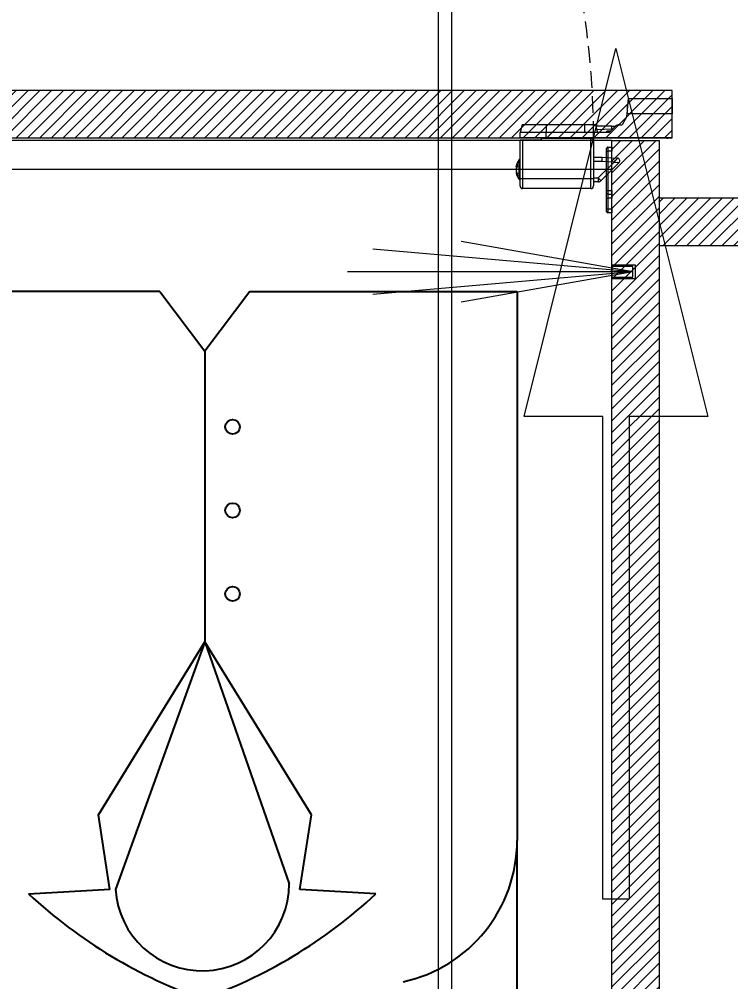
# Model space of a CAD drawing. Header units: millimetres. Extents: x -853320 to 19484, y -510814 to 9708.
# Drawn here: x 3438.2 to 3709.1, y 3425.6 to 3792 of the extents above; entities that cross this region are included whole.
import ezdxf
from ezdxf import colors
from ezdxf.entities.mleader import LeaderData, LeaderLine
from ezdxf.math import Vec2, Vec3

# ---------------------------------------------------------------- set-up
doc = ezdxf.new("R2010")
doc.units = ezdxf.units.MM
doc.linetypes.add('NASCOSTA', pattern=[9.525, 6.35, -3.175])
for name, color, linetype, lineweight in [('F_ARREDI', 7, 'Continuous', 5), ('F_ELETTRODOMESTICI', 40, 'Continuous', 5), ('F_ESCURSORI_slider', 7, 'Continuous', 0), ('F_FERRAMENTA', 253, 'Continuous', 5), ('F_MULTI laminato OPACO', 1, 'Continuous', 5), ('F_Proiezioni', 253, 'NASCOSTA', 9), ('F_STRIP-LED', 2, 'Continuous', 5)]:
    doc.layers.add(name, color=color, linetype=linetype, lineweight=lineweight)
doc.layers.add('VESTIARIO - clothing', color=185, linetype='Continuous')
doc.styles.add('DANZI-DIDASCALIE', font='Yu Gothic UI Light.ttf', dxfattribs={"height": 30})

# ---------------------------------------------------------------- blocks, each defined once
blk = doc.blocks.new('_Dot')
at = {"color": 0, "linetype": 'ByBlock', "lineweight": -2}
blk.add_line((-0.5, 0), (-1, 0), dxfattribs=at)
at = {"color": 0, "linetype": 'ByBlock', "const_width": 0.5}
blk.add_lwpolyline([(-0.25, 0, 1), (0.25, 0, 1)], format="xyb", close=True, dxfattribs=at)
blk = doc.blocks.new('ARMADIO_camera master_sol.C_pianta')
at = {"layer": 'F_MULTI laminato OPACO', "transparency": 33554508}
h = blk.add_hatch(dxfattribs=at)
h.set_pattern_fill('ANSI31', color=256)
h.set_pattern_definition([(45, (2382, -6e-09), (-2.24506403, 2.24506403), [])])
h.paths.add_polyline_path([(719908.42, 531638.1), (719890.42, 531638.1), (719890.42, 531056.1), (719908.42, 531056.1)])
h = blk.add_hatch(dxfattribs=at)
h.set_pattern_fill('ANSI31', color=256)
h.paths.add_polyline_path([(719890.42, 531078.1), (719890.42, 531096.1), (719854.42, 531096.1), (719854.42, 531078.1)])
h = blk.add_hatch(dxfattribs=at)
h.set_pattern_fill('ANSI31', color=6)
h.paths.add_polyline_path([(720235.42, 531037.1), (720235.42, 531055.1), (719885.42, 531055.1), (719885.42, 531037.1)])
at = {"layer": 'F_FERRAMENTA'}
for p, q in [((719908.42, 531083.6), (719909.92, 531083.6)), ((719908.42, 531082.1), (719908.42, 531083.6)), ((719909.92, 531082.1), (719908.42, 531082.1)), ((719908.42, 531082.1), (719908.42, 531078.1)), ((719909.92, 531082.1), (719909.92, 531083.6)), ((719909.92, 531078.1), (719909.92, 531082.1)), ((719910.42, 531082.1), (719909.92, 531082.1)), ((719910.42, 531083.1), (719910.42, 531082.1)), ((719910.42, 531082.1), (719910.42, 531078.1)), ((719908.42, 531078.1), (719909.92, 531078.1)), ((719908.42, 531076.6), (719908.42, 531078.1)), ((719909.92, 531076.6), (719909.92, 531078.1)), ((719910.42, 531078.1), (719909.92, 531078.1)), ((719910.42, 531078.1), (719910.42, 531076.1)), ((719908.42, 531076.6), (719909.92, 531076.6)), ((719908.42, 531075.1), (719908.42, 531076.6)), ((719909.92, 531075.1), (719908.42, 531075.1)), ((719908.42, 531075.1), (719908.42, 531060.1)), ((719909.92, 531075.1), (719909.92, 531076.6)), ((719909.92, 531060.1), (719909.92, 531075.1)), ((719910.42, 531075.1), (719909.92, 531075.1)), ((719910.42, 531076.1), (719910.42, 531075.1)), ((719910.42, 531075.1), (719910.42, 531060.1)), ((719916.42, 531074.4), (719916.42, 531070.57)), ((719916.42, 531074.4), (719942.42, 531074.4)), ((719942.42, 531070.57), (719942.42, 531074.4)), ((719905.72, 531064.5), (719912.57, 531071.36)), ((719913.63, 531070.35), (719913.63, 531071.8)), ((719913.63, 531071.8), (719915.42, 531071.8)), ((719915.42, 531070.53), (719915.42, 531073.4)), ((719915.42, 531055.4), (719915.42, 531070.53)), ((719916.42, 531070.57), (719916.42, 531055.4)), ((719942.42, 531070.57), (719916.42, 531070.57)), ((719942.42, 531055.9), (719942.42, 531070.57)), ((719943.42, 531073.4), (719943.42, 531070.53)), ((719943.47, 531071.15), (719943.42, 531071.15)), ((719943.42, 531070.53), (719943.42, 531055.9)), ((719943.47, 531071.15), (719943.47, 531070.15)), ((719943.76, 531071), (719943.76, 531070.04)), ((719913.63, 531070.35), (719907.57, 531064.29)), ((719915.42, 531070.35), (719913.63, 531070.35)), ((719943.47, 531070.15), (719943.47, 531063.15)), ((719943.76, 531070.04), (719943.76, 531063.29)), ((719944.7, 531068.12), (719944.94, 531068.18)), ((719944.91, 531067.08), (719944.94, 531067.08)), ((719944.94, 531067.08), (719944.93, 531067.15)), ((719907.57, 531064.29), (719912.16, 531064.05)), ((719912.16, 531064.05), (719915.42, 531064.05)), ((719943.42, 531063.15), (719943.47, 531063.15)), ((719944.6, 531066.19), (719944.94, 531066.11)), ((719912.12, 531062.5), (719906.37, 531062.8)), ((719908.42, 531060.1), (719909.92, 531060.1)), ((719908.42, 531058.6), (719908.42, 531060.1)), ((719909.92, 531058.6), (719909.92, 531060.1)), ((719910.42, 531060.1), (719909.92, 531060.1)), ((719910.42, 531060.1), (719910.42, 531059.1)), ((719915.42, 531062.5), (719912.12, 531062.5)), ((719909.92, 531058.6), (719908.42, 531058.6)), ((719935.42, 531055.4), (719935.42, 531055.9)), ((719942.42, 531055.9), (719935.42, 531055.9)), ((719943.42, 531055.9), (719942.42, 531055.9)), ((719885.42, 531055.1), (719887.17, 531055.19)), ((719885.42, 531055.1), (719933.42, 531055.1)), ((719885.42, 531055.1), (719885.42, 531045.89)), ((719909.42, 531053.1), (719907.01, 531050.68)), ((719908.92, 531052.6), (719910.41, 531052.6)), ((719909.42, 531053.1), (719918.92, 531053.1)), ((719910.41, 531053.1), (719910.41, 531052.6)), ((719914.73, 531050.1), (719913.92, 531053.1)), ((719916.42, 531055.4), (719915.42, 531055.4)), ((719915.42, 531055.1), (719915.42, 531055.4)), ((719916.42, 531055.4), (719935.42, 531055.4)), ((719917.42, 531055.4), (719917.42, 531055.1)), ((719918.92, 531053.1), (719933.42, 531053.1)), ((719918.92, 531050.1), (719918.92, 531053.1)), ((719927.42, 531055.4), (719927.42, 531055.1)), ((719932.42, 531055.1), (719932.42, 531055.4)), ((719933.42, 531055.1), (719933.42, 531053.1)), ((719933.42, 531055.1), (719943.42, 531055.1)), ((719933.42, 531053.1), (719943.35, 531053.1)), ((719933.42, 531050.1), (719933.42, 531053.1)), ((719942.55, 531050.1), (719943.35, 531053.1)), ((719943.42, 531055.1), (719943.35, 531053.1)), ((719902.75, 531047.01), (719904.54, 531050.1)), ((719905.59, 531050.1), (719904.54, 531050.1)), ((719908.44, 531050.6), (719906.92, 531050.6)), ((719908.42, 531051.73), (719908.04, 531051.71)), ((719908.39, 531052.06), (719908.42, 531051.73)), ((719908.42, 531051.73), (719914.21, 531052.04)), ((719908.42, 531051.73), (719908.44, 531050.6)), ((719908.44, 531050.6), (719914.59, 531050.6)), ((719914.73, 531050.1), (719918.92, 531050.1)), ((719918.92, 531050.1), (719933.42, 531050.1)), ((719933.42, 531050.1), (719942.55, 531050.1)), ((719885.42, 531045.89), (719902.66, 531045.89)), ((719885.42, 531040.1), (719885.42, 531045.89)), ((719902.66, 531045.89), (719902.15, 531040.1)), ((719902.62, 531042.45), (719902.62, 531045.5)), ((719902.75, 531047.01), (719902.66, 531045.89)), ((719902.15, 531040.1), (719885.42, 531040.1))]:
    blk.add_line(p, q, dxfattribs=at)
for centre, radius, start, end in [((719909.92, 531083.1), 0.5, 0, 90), ((719909.92, 531076.1), 0.5, 0, 90), ((719916.42, 531073.4), 1, 90, 180), ((719942.42, 531073.4), 1, 0, 90), ((719913.63, 531070.3), 1.5, 90, 135), ((719903.96, 531061.19), 13.33, 43.4606, 49.7397), ((719916.17, 531064.81), 5.77, 87.5213, 97.474), ((719942.67, 531064.81), 5.77, 82.526, 92.4787), ((719943.47, 531070.79), 0.36, 36.3584, 90), ((719938.52, 531067.15), 6.5, 9.826, 36.3584), ((719941.39, 531067.64), 3.59, 8.7209, 32.3082), ((719941.65, 531069.13), 2.81, 351.2697, 8.7303), ((719940.53, 531066.53), 4.46, 8.804, 29.1786), ((719941.26, 531067.87), 3.74, 327.8829, 349.8782), ((719940.75, 531067.71), 4.24, 338.7037, 351.4823), ((719906.42, 531063.8), 1, 135, 267), ((719906.43, 531063.8), 1, 135.2041, 266.8433), ((719943.47, 531063.51), 0.36, 270, 323.6416), ((719938.52, 531067.15), 6.5, 323.6416, 350.174), ((719942.14, 531066.61), 2.85, 323.5262, 349.9156), ((719940.84, 531065.4), 3.61, 352.3056, 7.6944), ((719909.92, 531059.1), 0.5, 270, 0), ((719887.24, 531053.89), 1.3, 68.1276, 93), ((719905.59, 531052.1), 2, 270, 315), ((719902.27, 531042.45), 0.35, 278.5759, 0)]:
    blk.add_arc(centre, radius, start, end, dxfattribs=at)
for centre, major_axis, ratio, start_param, end_param in [((719907.57, 531064.24), (-1.85, 0.27), 0.03046, 4.716764, 6.260381), ((719907.57, 531064.24), (1.2, 1.44), 0.019707, 1.54715, 3.090766), ((719912.16, 531064), (0.04, 1.5), 0.001006, 1.53238, 3.141593), ((719906.9, 531064.27), (0.53, 1.47), 0.001231, 3.076393, 3.141962)]:
    blk.add_ellipse(centre, major_axis=major_axis, ratio=ratio, start_param=start_param, end_param=end_param, dxfattribs=at)
at = {"layer": 'F_MULTI laminato OPACO'}
for points in [[(719890.42, 531636.1), (719908.42, 531636.1), (719908.42, 531056.1), (719890.42, 531056.1)], [(720220.42, 531636.1), (719908.42, 531636.1), (719908.42, 531056.1), (720220.42, 531056.1)], [(720220.42, 531615.1), (719908.42, 531615.1), (719908.42, 531067.1), (720220.42, 531067.1)], [(720220.42, 531615.1), (719908.42, 531615.1), (719908.42, 531067.1), (720220.42, 531067.1)], [(719899.42, 531108.6), (719899.42, 531103.6), (719908.42, 531103.6), (719908.42, 531108.6)], [(719890.42, 531078.1), (719890.42, 531096.1), (719854.42, 531096.1), (719854.42, 531078.1)]]:
    blk.add_lwpolyline(points, close=True, dxfattribs=at)
at = {"layer": 'F_MULTI laminato OPACO', "color": 6}
blk.add_lwpolyline([(720235.42, 531037.1), (720235.42, 531055.1), (719885.42, 531055.1), (719885.42, 531037.1)], close=True, dxfattribs=at)
at = {"layer": 'F_Proiezioni'}
blk.add_lwpolyline([(720235.42, 531055.1), (720235.42, 530735.1, -0.41363), (719915.42, 531055.1)], format="xyb", dxfattribs=at)
at = {"layer": 'F_STRIP-LED'}
for q in [(719965.83, 531117.63), (719999.41, 531114.76), (720009.1, 531106.1), (719999.41, 531097.44), (719965.83, 531094.56)]:
    blk.add_line((719900.42, 531106.1), q, dxfattribs=at)
blk.add_lwpolyline([(719900.42, 531108.1), (719900.42, 531104.1), (719908.42, 531104.1), (719908.42, 531108.1)], close=True, dxfattribs=at)
at = {"layer": 'VESTIARIO - clothing', "color": 3}
for p, q in [((719944.51, 531391.33), (719944.51, 531322.49)), ((719998.26, 531342.78), (720027.21, 531341.11)), ((720130.58, 531342.78), (720099.59, 531340.99)), ((720027.21, 531341.11), (720022.8, 531312.78)), ((720063.39, 531246.86), (720031.32, 531339.04)), ((720063.39, 531246.86), (720097.5, 531341.11)), ((720099.57, 531341.11), (720103.98, 531312.78)), ((719944.51, 531113.61), (719944.51, 531322.49)), ((720022.8, 531312.78), (720063.39, 531246.86)), ((720103.98, 531312.78), (720063.39, 531246.86)), ((720063.39, 531136.27), (720063.39, 531246.86)), ((720046.25, 531113.61), (720063.39, 531136.27)), ((720080.52, 531113.61), (720063.39, 531136.27)), ((720046.25, 531113.61), (719944.51, 531113.61)), ((720080.52, 531113.61), (720184.34, 531113.61))]:
    blk.add_line(p, q, dxfattribs=at)
for centre in [(720052.89, 531228.67), (720052.89, 531196.87), (720052.89, 531165.08)]:
    blk.add_circle(centre, 2.78, dxfattribs=at)
for centre, radius, start, end in [((720126.9, 531204.83), 188.62, 109.0113, 132.9997), ((720001.94, 531204.83), 188.62, 47.0003, 70.9887), ((719999.54, 531322.49), 55.03, 102.1837, 180), ((720064.42, 531339.04), 33.1, 3.4091, 180)]:
    blk.add_arc(centre, radius, start, end, dxfattribs=at)
blk = doc.blocks.new('Pist. c.1150 aperti')
at = {"color": 175, "linetype": 'Continuous', "lineweight": 5}
for points in [[(461468.3, -15923.24), (461468.3, -18183.24), (461308.3, -18183.24), (461308.3, -15923.24)], [(461463.3, -15923.24), (461463.3, -18183.24), (461313.3, -18183.24), (461313.3, -15923.24)]]:
    blk.add_lwpolyline(points, close=True, dxfattribs=at)
at = {"color": 1, "lineweight": 5}
blk.add_lwpolyline([(461370.83, -17911.01), (461370.83, -17727.23), (461340.83, -17727.23), (461375.83, -17587.23), (461410.83, -17727.23), (461380.83, -17727.23), (461380.83, -17911.01)], close=True, dxfattribs=at)
blk = doc.blocks.new('BAGNO-LAVANDERIA_pianta_sol.B')
at = {"layer": 'F_ELETTRODOMESTICI', "color": 5, "ltscale": 5}
ml = blk.add_multileader_mtext('Standard', dxfattribs=at)
ml.set_content('{\\fYu Gothic UI Light|b0|i0|c128|p34;BASAMENTO c/cassetto} ditta MIELE art.WTS 610', color=5, style='DANZI-DIDASCALIE')
ml.set_leader_properties(color=256, linetype='ByLayer', lineweight=-1)
ml.set_arrow_properties(name='DOT')
ml.build(insert=Vec2(0, 0))
ml.multileader.update_dxf_attribs({"arrow_head_size": 5, "scale": 5})
ctx = ml.context
ctx.base_point, ctx.scale, ctx.char_height, ctx.arrow_head_size, ctx.landing_gap_size, ctx.plane_origin, ctx.plane_x_axis, ctx.plane_y_axis = Vec3(865728.96, 518190.64), 5, 25, 5, 10, Vec3(865691.99, 518253.27), Vec3(0, -1), Vec3(1, 0)
notes = []
notes.append((ctx, [(0, (0, 0, 0), (0, 0), (1, 0), 1, [])]))
ctx.mtext.insert, ctx.mtext.text_direction, ctx.mtext.rotation, ctx.mtext.width, ctx.mtext.flow_direction = Vec3(865741.68, 518180.64), Vec3(0, -1), 4.712389, 471.5743, 5
ml = blk.add_multileader_mtext('Standard', dxfattribs=at)
ml.set_content('{\\fYu Gothic UI Light|b0|i0|c128|p34;LAVASCIUGA} ditta MIELE art.WTD165 WPM 8/5kg', color=5, style='DANZI-DIDASCALIE')
ml.set_leader_properties(color=256, linetype='ByLayer', lineweight=-1)
ml.set_arrow_properties(name='DOT')
ml.build(insert=Vec2(0, 0))
ml.multileader.update_dxf_attribs({"arrow_head_size": 5, "scale": 5})
ctx = ml.context
ctx.base_point, ctx.scale, ctx.char_height, ctx.arrow_head_size, ctx.landing_gap_size, ctx.plane_origin, ctx.plane_x_axis, ctx.plane_y_axis = Vec3(865852.82, 518185.28), 5, 25, 5, 10, Vec3(865819.83, 518247.92), Vec3(0, -1), Vec3(1, 0)
notes.append((ctx, [(0, (0, 0, 0), (0, 0), (1, 0), 1, [])]))
ctx.mtext.insert, ctx.mtext.text_direction, ctx.mtext.rotation, ctx.mtext.width, ctx.mtext.flow_direction = Vec3(865869.52, 518175.28), Vec3(0, -1), 4.712389, 377.0167, 5
for ctx, leaders in notes:
    for number, flags, end, landing, length, lines in leaders:
        leader = LeaderData()
        leader.index, (leader.has_last_leader_line, leader.has_dogleg_vector, leader.attachment_direction) = number, flags
        leader.last_leader_point, leader.dogleg_vector, leader.dogleg_length = Vec3(end), Vec3(landing), length
        for number, points, colour, breaks in lines:
            line = LeaderLine()
            line.index, line.vertices, line.color, line.breaks = number, Vec3.list(points), colors.encode_raw_color(colour), breaks
            leader.lines.append(line)
        ctx.leaders.append(leader)

msp = doc.modelspace()

# ---------------------------------------------------------------- block references
at = {"layer": 'F_ARREDI', "color": 2, "lineweight": 5}
msp.add_blockref('BAGNO-LAVANDERIA_pianta_sol.B', (-853319.899, -510814.178), dxfattribs=at)
at = {"layer": 'F_ARREDI', "color": 2, "lineweight": 5, "rotation": 180}
msp.add_blockref('ARMADIO_camera master_sol.C_pianta', (723572.288, 534801.91), dxfattribs=at)
at = {"layer": 'F_ESCURSORI_slider', "lineweight": 13}
msp.add_blockref('Pist. c.1150 aperti', (-457710.438, 21368.058), dxfattribs=at)

doc.saveas('drawing.dxf')
